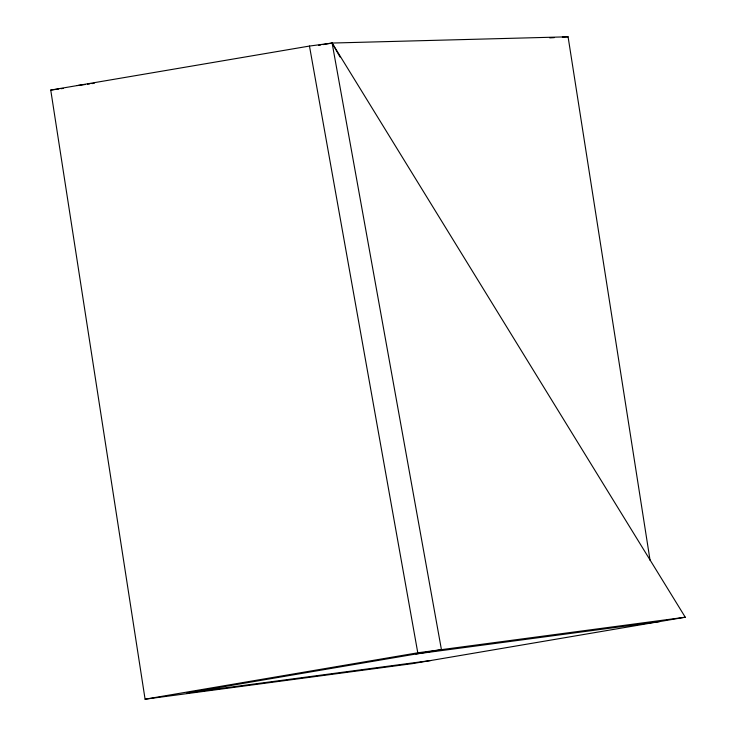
<?xml version="1.0" encoding="UTF-8"?>
<svg xmlns="http://www.w3.org/2000/svg" width="736" height="736" viewBox="0 0 736 736"><rect width="100%" height="100%" fill="white"/><g stroke="black" fill="none" stroke-linecap="round" stroke-linejoin="round"><path stroke-width="1.1" d="M323.049 44.583L332.111 43.047L685.262 617.219L412.565 663.614L145.084 699.2L50.738 90.077L309.47 46.055L332.111 43.047L568.082 36.8L650.054 560.262M318.522 45.356L320.786 44.97M145.084 699.2L417.781 652.804L685.262 617.219M77.289 85.56L85.22 84.502M87.483 84.208L89.746 83.904M92.009 83.6L94.272 83.297M50.738 90.077L58.705 89.019M60.987 88.716L63.268 88.412M415.831 654.01L659.658 621.57M430.799 660.514L186.981 692.953L441.434 649.658L332.111 43.047L340.032 57.031M549.774 37.886L554.346 37.619M562.359 37.14L568.082 36.8M309.47 46.055L417.781 652.804"/></g></svg>
